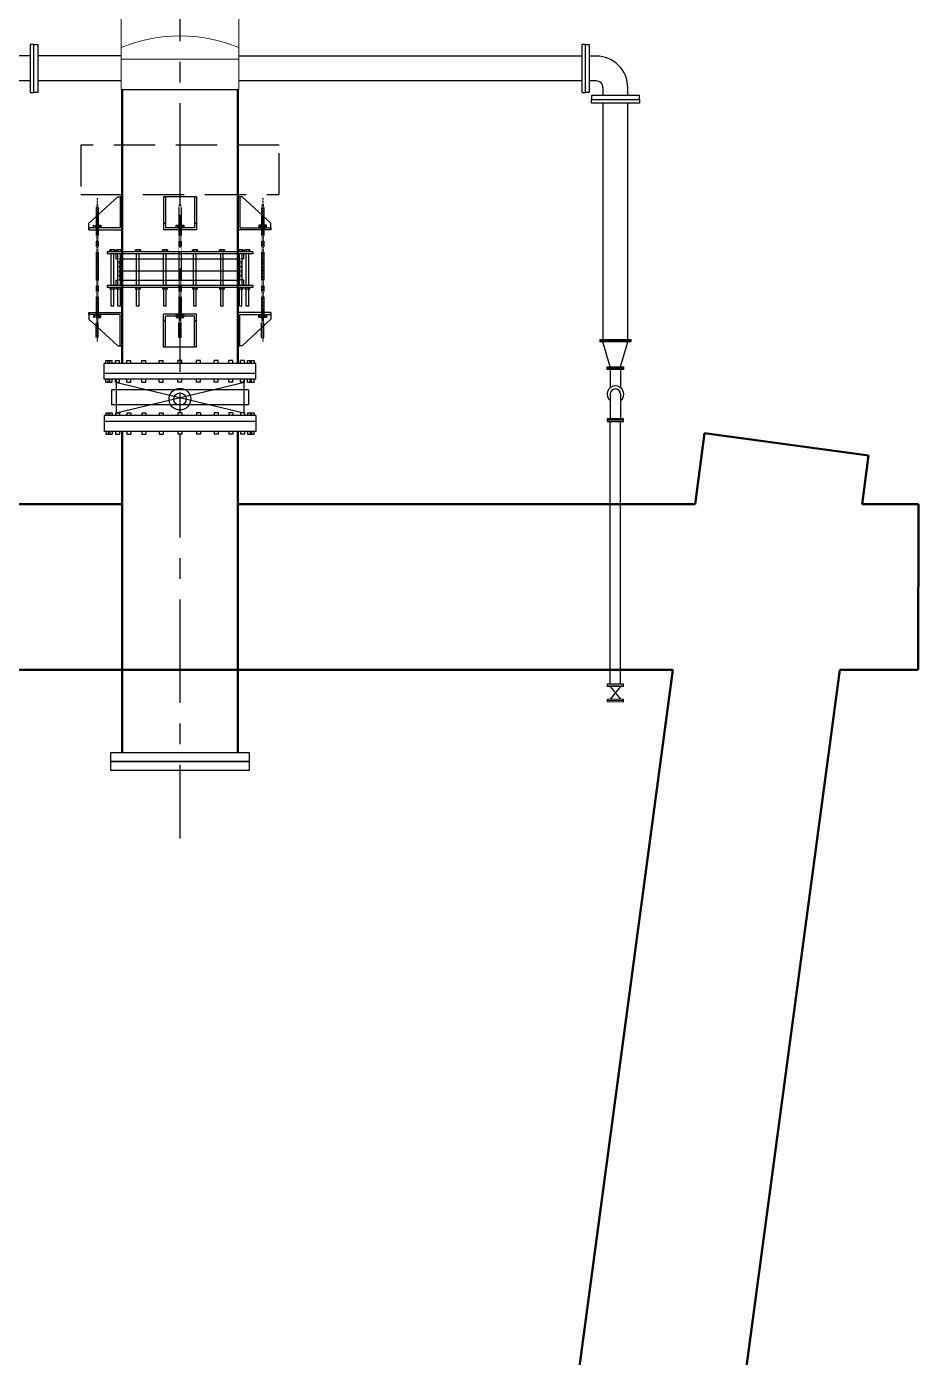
# Model space of a CAD drawing. Header units: inches. Extents: x 86328 to 235202, y 68629 to 184293.
# Drawn here: x 188156 to 193545, y 110518 to 118562 of the extents above; entities that cross this region are included whole.
import ezdxf

# ---------------------------------------------------------------- set-up
doc = ezdxf.new("R2010")
doc.units = ezdxf.units.IN
doc.header["$MEASUREMENT"] = 0
doc.linetypes.add('CENTER', pattern=[2, 1.25, -0.25, 0.25, -0.25])
doc.linetypes.add('HIDDEN', pattern=[0.375, 0.25, -0.125])
for name, color, linetype in [('1', 1, 'CENTER'), ('2', 2, 'HIDDEN'), ('pipes', 2, 'Continuous'), ('sleeve type coupling', 1, 'Continuous'), ('steel elbow 90deg', 3, 'Continuous')]:
    doc.layers.add(name, color=color, linetype=linetype)
for name, color, linetype, lineweight in [('DIM', 251, 'Continuous', 0), ('hid', 8, 'HIDDEN', 0), ('MECHANICAL', 8, 'Continuous', 0), ('plan', 8, 'Continuous', 0), ('PLC WIRE', 7, 'Continuous', 0)]:
    doc.layers.add(name, color=color, linetype=linetype, lineweight=lineweight)

msp = doc.modelspace()

# ---------------------------------------------------------------- linework, layer by layer
at = {"color": 8, "linetype": 'CENTER', "ltscale": 500}
msp.add_line((189082.6, 120099.8), (189082.6, 113655.2), dxfattribs=at)
at = {"color": 8}
for p, q in [((188532.6, 117373.7), (188707.6, 117533.7)), ((188707.6, 117533.7), (188732.6, 117533.7)), ((188732.6, 117533.7), (188720.6, 117533.7)), ((188720.6, 117533.7), (188720.6, 117345.7)), ((188732.6, 117333.7), (188732.6, 117533.7)), ((188982.6, 117533.7), (188982.6, 117333.7)), ((189182.6, 117533.7), (188982.6, 117533.7)), ((188994.6, 117533.7), (188994.6, 117345.7)), ((189170.6, 117533.7), (189170.6, 117345.7)), ((189182.6, 117533.7), (189182.6, 117333.7)), ((189457.6, 117533.7), (189432.6, 117533.7)), ((189432.6, 117533.7), (189444.6, 117533.7)), ((189432.6, 117333.7), (189432.6, 117533.7)), ((189444.6, 117533.7), (189444.6, 117345.7)), ((189632.6, 117373.7), (189457.6, 117533.7)), ((188532.6, 117333.7), (188532.6, 117373.7)), ((188982.6, 117373.7), (188994.6, 117373.7)), ((189170.6, 117373.7), (189182.6, 117373.7)), ((189632.6, 117333.7), (189632.6, 117373.7)), ((188720.6, 117345.7), (188532.6, 117345.7)), ((188532.6, 117345.7), (188532.6, 117333.7)), ((188532.6, 117333.7), (188732.6, 117333.7)), ((189182.6, 117333.7), (188982.6, 117333.7)), ((189170.6, 117345.7), (188994.6, 117345.7)), ((189632.6, 117333.7), (189432.6, 117333.7)), ((189444.6, 117345.7), (189632.6, 117345.7)), ((189632.6, 117345.7), (189632.6, 117333.7)), ((188532.6, 116833.3), (188532.6, 116793.3)), ((188532.6, 116821.3), (188532.6, 116833.3)), ((188532.6, 116833.3), (188732.6, 116833.3)), ((188720.6, 116821.3), (188532.6, 116821.3)), ((188720.6, 116633.3), (188720.6, 116821.3)), ((188732.6, 116833.3), (188732.6, 116633.3)), ((188982.6, 116624), (188982.6, 116824)), ((189182.6, 116824), (188982.6, 116824)), ((188994.6, 116624), (188994.6, 116812)), ((189170.6, 116812), (188994.6, 116812)), ((189170.6, 116624), (189170.6, 116812)), ((189182.6, 116624), (189182.6, 116824)), ((189632.6, 116833.3), (189432.6, 116833.3)), ((189432.6, 116833.3), (189432.6, 116633.3)), ((189444.6, 116633.3), (189444.6, 116821.3)), ((189444.6, 116821.3), (189632.6, 116821.3)), ((189632.6, 116833.3), (189632.6, 116793.3)), ((189632.6, 116821.3), (189632.6, 116833.3)), ((188532.6, 116793.3), (188707.6, 116633.3)), ((188982.6, 116784), (188994.6, 116784)), ((189170.6, 116784), (189182.6, 116784)), ((189632.6, 116793.3), (189457.6, 116633.3)), ((188707.6, 116633.3), (188732.6, 116633.3)), ((188732.6, 116633.3), (188720.6, 116633.3)), ((189182.6, 116624), (188982.6, 116624)), ((189457.6, 116633.3), (189432.6, 116633.3)), ((189432.6, 116633.3), (189444.6, 116633.3)), ((189540.9, 116526.1), (188624.2, 116526.1)), ((188624.2, 116430.1), (188624.2, 116526.1)), ((188634.5, 116526.1), (188634.5, 116543.4)), ((188634.5, 116543.4), (188673.6, 116543.4)), ((188649.4, 116526.1), (188649.4, 116543.4)), ((188658.8, 116526.1), (188658.8, 116543.4)), ((188673.6, 116526.1), (188673.6, 116543.4)), ((188692.9, 116543.4), (188717.2, 116543.4)), ((188692.9, 116526.1), (188692.9, 116543.4)), ((188717.2, 116526.1), (188717.2, 116543.4)), ((188762.2, 116543.4), (188786.5, 116543.4)), ((188762.2, 116526.1), (188762.2, 116543.4)), ((188786.5, 116526.1), (188786.5, 116543.4)), ((188852.5, 116543.4), (188876.7, 116543.4)), ((188852.5, 116526.1), (188852.5, 116543.4)), ((188876.7, 116526.1), (188876.7, 116543.4)), ((188957.6, 116543.4), (188981.9, 116543.4)), ((188957.6, 116526.1), (188957.6, 116543.4)), ((188981.9, 116526.1), (188981.9, 116543.4)), ((189070.4, 116526.1), (189070.4, 116543.4)), ((189094.7, 116543.4), (189070.4, 116543.4)), ((189094.7, 116526.1), (189094.7, 116543.4)), ((189183.3, 116526.1), (189183.3, 116543.4)), ((189207.5, 116543.4), (189183.3, 116543.4)), ((189207.5, 116526.1), (189207.5, 116543.4)), ((189288.4, 116526.1), (189288.4, 116543.4)), ((189312.6, 116543.4), (189288.4, 116543.4)), ((189312.6, 116526.1), (189312.6, 116543.4)), ((189378.7, 116526.1), (189378.7, 116543.4)), ((189402.9, 116543.4), (189378.7, 116543.4)), ((189402.9, 116526.1), (189402.9, 116543.4)), ((189447.9, 116526.1), (189447.9, 116543.4)), ((189472.2, 116543.4), (189447.9, 116543.4)), ((189472.2, 116526.1), (189472.2, 116543.4)), ((189491.5, 116526.1), (189491.5, 116543.4)), ((189491.5, 116543.4), (189530.6, 116543.4)), ((189506.3, 116526.1), (189506.3, 116543.4)), ((189515.7, 116526.1), (189515.7, 116543.4)), ((189530.6, 116543.4), (189530.6, 116526.1)), ((189540.9, 116430.1), (189540.9, 116526.1)), ((189540.9, 116466.1), (188624.2, 116466.1)), ((189540.9, 116430.1), (188624.2, 116430.1)), ((188634.5, 116412.9), (188634.5, 116430.1)), ((188634.5, 116412.9), (188673.6, 116412.9)), ((188649.4, 116412.9), (188649.4, 116430.1)), ((188658.8, 116412.9), (188658.8, 116430.1)), ((188673.6, 116412.9), (188673.6, 116430.1)), ((188692.9, 116412.9), (188692.9, 116430.1)), ((188692.9, 116413.8), (189468.8, 116228.3)), ((188692.9, 116412.9), (188717.2, 116412.9)), ((188696.3, 116431), (188696.3, 116228.3)), ((188696.3, 116228.3), (189472.2, 116413.8)), ((188717.2, 116412.9), (188717.2, 116430.1)), ((188762.2, 116412.9), (188762.2, 116430.1)), ((188762.2, 116412.9), (188786.5, 116412.9)), ((188786.5, 116412.9), (188786.5, 116430.1)), ((188852.5, 116412.9), (188852.5, 116430.1)), ((188852.5, 116412.9), (188876.7, 116412.9)), ((188876.7, 116412.9), (188876.7, 116430.1)), ((188957.6, 116412.9), (188957.6, 116430.1)), ((188957.6, 116412.9), (188981.9, 116412.9)), ((188981.9, 116412.9), (188981.9, 116430.1)), ((189070.4, 116412.9), (189070.4, 116430.1)), ((189094.7, 116412.9), (189070.4, 116412.9)), ((189094.7, 116412.9), (189094.7, 116430.1)), ((189183.3, 116412.9), (189183.3, 116430.1)), ((189207.5, 116412.9), (189183.3, 116412.9)), ((189207.5, 116412.9), (189207.5, 116430.1)), ((189288.4, 116412.9), (189288.4, 116430.1)), ((189312.6, 116412.9), (189288.4, 116412.9)), ((189312.6, 116412.9), (189312.6, 116430.1)), ((189378.7, 116412.9), (189378.7, 116430.1)), ((189402.9, 116412.9), (189378.7, 116412.9)), ((189402.9, 116412.9), (189402.9, 116430.1)), ((189447.9, 116412.9), (189447.9, 116430.1)), ((189472.2, 116412.9), (189447.9, 116412.9)), ((189468.8, 116431), (189468.8, 116228.3)), ((189472.2, 116412.9), (189472.2, 116430.1)), ((189491.5, 116412.9), (189491.5, 116430.1)), ((189491.5, 116412.9), (189530.6, 116412.9)), ((189506.3, 116412.9), (189506.3, 116430.1)), ((189515.7, 116412.9), (189515.7, 116430.1)), ((189530.6, 116412.9), (189530.6, 116430.1)), ((188696.3, 116365.8), (188668.6, 116365.8)), ((189496.5, 116365.8), (189468.8, 116365.8)), ((188696.3, 116275.4), (188668.6, 116275.4)), ((189496.5, 116275.4), (189468.8, 116275.4)), ((188624.2, 116211), (188624.2, 116115)), ((189540.9, 116211), (188624.2, 116211)), ((189540.9, 116175), (188624.2, 116175)), ((188634.5, 116228.3), (188634.5, 116211)), ((188634.5, 116228.3), (188673.6, 116228.3)), ((188649.4, 116228.3), (188649.4, 116211)), ((188658.8, 116228.3), (188658.8, 116211)), ((188673.6, 116228.3), (188673.6, 116211)), ((188692.9, 116228.3), (188717.2, 116228.3)), ((188692.9, 116228.3), (188692.9, 116211)), ((188717.2, 116228.3), (188717.2, 116211)), ((188762.2, 116228.3), (188786.5, 116228.3)), ((188762.2, 116228.3), (188762.2, 116211)), ((188786.5, 116228.3), (188786.5, 116211)), ((188852.5, 116228.3), (188876.7, 116228.3)), ((188852.5, 116228.3), (188852.5, 116211)), ((188876.7, 116228.3), (188876.7, 116211)), ((188957.6, 116228.3), (188981.9, 116228.3)), ((188957.6, 116228.3), (188957.6, 116211)), ((188981.9, 116228.3), (188981.9, 116211)), ((189070.4, 116228.3), (189070.4, 116211)), ((189094.7, 116228.3), (189070.4, 116228.3)), ((189094.7, 116228.3), (189094.7, 116211)), ((189183.3, 116228.3), (189183.3, 116211)), ((189207.5, 116228.3), (189183.3, 116228.3)), ((189207.5, 116228.3), (189207.5, 116211)), ((189288.4, 116228.3), (189288.4, 116211)), ((189312.6, 116228.3), (189288.4, 116228.3)), ((189312.6, 116228.3), (189312.6, 116211)), ((189378.7, 116228.3), (189378.7, 116211)), ((189402.9, 116228.3), (189378.7, 116228.3)), ((189402.9, 116228.3), (189402.9, 116211)), ((189447.9, 116228.3), (189447.9, 116211)), ((189472.2, 116228.3), (189447.9, 116228.3)), ((189472.2, 116228.3), (189472.2, 116211)), ((189491.5, 116228.3), (189491.5, 116211)), ((189491.5, 116228.3), (189530.6, 116228.3)), ((189506.3, 116228.3), (189506.3, 116211)), ((189515.7, 116228.3), (189515.7, 116211)), ((189530.6, 116228.3), (189530.6, 116211)), ((189540.9, 116211), (189540.9, 116115)), ((189540.9, 116115), (188624.2, 116115)), ((188634.5, 116115), (188634.5, 116097.8)), ((188634.5, 116097.8), (188673.6, 116097.8)), ((188649.4, 116115), (188649.4, 116097.8)), ((188658.8, 116115), (188658.8, 116097.8)), ((188673.6, 116115), (188673.6, 116097.8)), ((188692.9, 116115), (188692.9, 116097.8)), ((188692.9, 116097.8), (188717.2, 116097.8)), ((188717.2, 116115), (188717.2, 116097.8)), ((188762.2, 116115), (188762.2, 116097.8)), ((188762.2, 116097.8), (188786.5, 116097.8)), ((188786.5, 116115), (188786.5, 116097.8)), ((188852.5, 116115), (188852.5, 116097.8)), ((188852.5, 116097.8), (188876.7, 116097.8)), ((188876.7, 116115), (188876.7, 116097.8)), ((188957.6, 116115), (188957.6, 116097.8)), ((188957.6, 116097.8), (188981.9, 116097.8)), ((188981.9, 116115), (188981.9, 116097.8)), ((189070.4, 116115), (189070.4, 116097.8)), ((189094.7, 116097.8), (189070.4, 116097.8)), ((189094.7, 116115), (189094.7, 116097.8)), ((189183.3, 116115), (189183.3, 116097.8)), ((189207.5, 116097.8), (189183.3, 116097.8)), ((189207.5, 116115), (189207.5, 116097.8)), ((189288.4, 116115), (189288.4, 116097.8)), ((189312.6, 116097.8), (189288.4, 116097.8)), ((189312.6, 116115), (189312.6, 116097.8)), ((189378.7, 116115), (189378.7, 116097.8)), ((189402.9, 116097.8), (189378.7, 116097.8)), ((189402.9, 116115), (189402.9, 116097.8)), ((189447.9, 116115), (189447.9, 116097.8)), ((189472.2, 116097.8), (189447.9, 116097.8)), ((189472.2, 116115), (189472.2, 116097.8)), ((189491.5, 116115), (189491.5, 116097.8)), ((189491.5, 116097.8), (189530.6, 116097.8)), ((189506.3, 116115), (189506.3, 116097.8)), ((189515.7, 116115), (189515.7, 116097.8)), ((189530.6, 116097.8), (189530.6, 116115)), ((189502.6, 114171.6), (188662.6, 114171.6)), ((188662.6, 114171.6), (188662.6, 114119.6)), ((189502.6, 114119.6), (189502.6, 114171.6)), ((188662.6, 114119.6), (189502.6, 114119.6)), ((189502.6, 114119.6), (188662.6, 114119.6)), ((188662.6, 114119.6), (188662.6, 114067.6)), ((188662.6, 114067.6), (189502.6, 114067.6)), ((189502.6, 114067.6), (189502.6, 114119.6))]:
    msp.add_line(p, q, dxfattribs=at)
at = {"color": 8, "linetype": 'HIDDEN'}
for p, q in [((188668.6, 116365.8), (188668.6, 116275.4)), ((189468.8, 116365.8), (188696.3, 116365.8)), ((189496.5, 116365.8), (189496.5, 116275.4)), ((189468.8, 116275.4), (188696.3, 116275.4))]:
    msp.add_line(p, q, dxfattribs=at)
at = {"color": 8}
for radius in [65.7, 37.5]:
    msp.add_circle((189082.6, 116310.6), radius, dxfattribs=at)
at = {"layer": '1', "color": 8, "linetype": 'HIDDEN', "ltscale": 1000}
for p, q in [((189682.6, 117846.3), (188482.6, 117846.3)), ((188482.6, 117846.3), (188482.6, 117546.3)), ((189682.6, 117546.3), (189682.6, 117846.3)), ((188482.6, 117546.3), (189682.6, 117546.3))]:
    msp.add_line(p, q, dxfattribs=at)
at = {"layer": '1', "color": 8, "linetype": 'CENTER', "ltscale": 0.09}
for p, q in [((188582.6, 117527.9), (188582.6, 116658.1)), ((189582.6, 117527.9), (189582.6, 116658.1))]:
    msp.add_line(p, q, dxfattribs=at)
at = {"layer": '1', "color": 8}
for p, q in [((188576, 117483.7), (188576, 116821.3)), ((188576, 117483.7), (188576, 117362.9)), ((188589.2, 117483.7), (188589.2, 116821.3)), ((188589.2, 117483.7), (188589.2, 117362.9)), ((189076, 117483.7), (189076, 116821.3)), ((189076, 117483.7), (189076, 117362.9)), ((189089.2, 117483.7), (189076, 117483.7)), ((189089.2, 117483.7), (189076, 117483.7)), ((189089.2, 117483.7), (189089.2, 116821.3)), ((189089.2, 117483.7), (189089.2, 117362.9)), ((189575.9, 117483.7), (189575.9, 116821.3)), ((189576, 117483.7), (189576, 117362.9)), ((189576, 117483.7), (189589.2, 117483.7)), ((189576, 117483.7), (189589.2, 117483.7)), ((189589.2, 117483.7), (189589.2, 116821.3)), ((189589.2, 117483.7), (189589.2, 117362.9)), ((188559.8, 117345.7), (188559.8, 117362.9)), ((188559.8, 117362.9), (188605.3, 117362.9)), ((188559.8, 117345.7), (188559.8, 117362.9)), ((188559.8, 117362.9), (188605.3, 117362.9)), ((188568, 117362.9), (188568, 117345.7)), ((188568, 117362.9), (188568, 117345.7)), ((188589.2, 117420.3), (188576, 117420.3)), ((188589.2, 117420.3), (188576, 117420.3)), ((188589.2, 117416.2), (188576, 117416.2)), ((188589.2, 117416.2), (188576, 117416.2)), ((188589.2, 117416.2), (188576, 117416.2)), ((188589.2, 117416.2), (188576, 117416.2)), ((188589.2, 117412.2), (188576, 117412.2)), ((188589.2, 117412.2), (188576, 117412.2)), ((188589.2, 117408.4), (188576, 117408.4)), ((188589.2, 117408.4), (188576, 117408.4)), ((188589.2, 117404.3), (188576, 117404.3)), ((188589.2, 117404.3), (188576, 117404.3)), ((188589.2, 117404.3), (188576, 117404.3)), ((188589.2, 117404.3), (188576, 117404.3)), ((188589.2, 117400.2), (188576, 117400.2)), ((188589.2, 117400.2), (188576, 117400.2)), ((188589.2, 117396.1), (188576, 117396.1)), ((188589.2, 117396.1), (188576, 117396.1)), ((188589.2, 117392), (188576, 117392)), ((188589.2, 117392), (188576, 117392)), ((188589.2, 117387.9), (188576, 117387.9)), ((188589.2, 117387.9), (188576, 117387.9)), ((188589.2, 117383.8), (188576, 117383.8)), ((188589.2, 117383.8), (188576, 117383.8)), ((188589.2, 117379.7), (188576, 117379.7)), ((188589.2, 117379.7), (188576, 117379.7)), ((188589.2, 117375.7), (188576, 117375.7)), ((188589.2, 117375.7), (188576, 117375.7)), ((188589.2, 117371.6), (188576, 117371.6)), ((188589.2, 117371.6), (188576, 117371.6)), ((188589.2, 117367.5), (188576, 117367.5)), ((188589.2, 117367.5), (188576, 117367.5)), ((188589.2, 117363.4), (188576, 117363.4)), ((188589.2, 117363.4), (188576, 117363.4)), ((188597.2, 117362.9), (188597.2, 117345.7)), ((188597.2, 117362.9), (188597.2, 117345.7)), ((188605.3, 117362.9), (188605.3, 117345.7)), ((188605.3, 117362.9), (188605.3, 117345.7)), ((189059.8, 117345.7), (189059.8, 117362.9)), ((189059.8, 117362.9), (189105.3, 117362.9)), ((189059.8, 117345.7), (189059.8, 117362.9)), ((189059.8, 117362.9), (189105.3, 117362.9)), ((189068, 117362.9), (189068, 117345.7)), ((189068, 117362.9), (189068, 117345.7)), ((189089.2, 117420.3), (189076, 117420.3)), ((189089.2, 117420.3), (189076, 117420.3)), ((189089.2, 117416.2), (189076, 117416.2)), ((189089.2, 117416.2), (189076, 117416.2)), ((189089.2, 117416.2), (189076, 117416.2)), ((189089.2, 117416.2), (189076, 117416.2)), ((189089.2, 117412.2), (189076, 117412.2)), ((189089.2, 117412.2), (189076, 117412.2)), ((189089.2, 117408.4), (189076, 117408.4)), ((189089.2, 117408.4), (189076, 117408.4)), ((189089.2, 117404.3), (189076, 117404.3)), ((189089.2, 117404.3), (189076, 117404.3)), ((189089.2, 117404.3), (189076, 117404.3)), ((189089.2, 117404.3), (189076, 117404.3)), ((189089.2, 117400.2), (189076, 117400.2)), ((189089.2, 117400.2), (189076, 117400.2)), ((189089.2, 117396.1), (189076, 117396.1)), ((189089.2, 117396.1), (189076, 117396.1)), ((189089.2, 117392), (189076, 117392)), ((189089.2, 117392), (189076, 117392)), ((189089.2, 117387.9), (189076, 117387.9)), ((189089.2, 117387.9), (189076, 117387.9)), ((189089.2, 117383.8), (189076, 117383.8)), ((189089.2, 117383.8), (189076, 117383.8)), ((189089.2, 117379.7), (189076, 117379.7)), ((189089.2, 117379.7), (189076, 117379.7)), ((189089.2, 117375.7), (189076, 117375.7)), ((189089.2, 117375.7), (189076, 117375.7)), ((189089.2, 117371.6), (189076, 117371.6)), ((189089.2, 117371.6), (189076, 117371.6)), ((189089.2, 117367.5), (189076, 117367.5)), ((189089.2, 117367.5), (189076, 117367.5)), ((189089.2, 117363.4), (189076, 117363.4)), ((189089.2, 117363.4), (189076, 117363.4)), ((189097.2, 117362.9), (189097.2, 117345.7)), ((189097.2, 117362.9), (189097.2, 117345.7)), ((189105.3, 117362.9), (189105.3, 117345.7)), ((189105.3, 117362.9), (189105.3, 117345.7)), ((189605.3, 117362.9), (189559.8, 117362.9)), ((189559.8, 117362.9), (189559.8, 117345.7)), ((189605.3, 117362.9), (189559.8, 117362.9)), ((189559.8, 117362.9), (189559.8, 117345.7)), ((189568, 117362.9), (189568, 117345.7)), ((189568, 117362.9), (189568, 117345.7)), ((189576, 117420.3), (189589.2, 117420.3)), ((189576, 117420.3), (189589.2, 117420.3)), ((189576, 117416.2), (189589.2, 117416.2)), ((189576, 117416.2), (189589.2, 117416.2)), ((189576, 117416.2), (189589.2, 117416.2)), ((189576, 117416.2), (189589.2, 117416.2)), ((189576, 117412.2), (189589.2, 117412.2)), ((189576, 117412.2), (189589.2, 117412.2)), ((189576, 117408.4), (189589.2, 117408.4)), ((189576, 117408.4), (189589.2, 117408.4)), ((189576, 117404.3), (189589.2, 117404.3)), ((189576, 117404.3), (189589.2, 117404.3)), ((189576, 117404.3), (189589.2, 117404.3)), ((189576, 117404.3), (189589.2, 117404.3)), ((189576, 117400.2), (189589.2, 117400.2)), ((189576, 117400.2), (189589.2, 117400.2)), ((189576, 117396.1), (189589.2, 117396.1)), ((189576, 117396.1), (189589.2, 117396.1)), ((189576, 117392), (189589.2, 117392)), ((189576, 117392), (189589.2, 117392)), ((189576, 117387.9), (189589.2, 117387.9)), ((189576, 117387.9), (189589.2, 117387.9)), ((189576, 117383.8), (189589.2, 117383.8)), ((189576, 117383.8), (189589.2, 117383.8)), ((189576, 117379.7), (189589.2, 117379.7)), ((189576, 117379.7), (189589.2, 117379.7)), ((189576, 117375.7), (189589.2, 117375.7)), ((189576, 117375.7), (189589.2, 117375.7)), ((189576, 117371.6), (189589.2, 117371.6)), ((189576, 117371.6), (189589.2, 117371.6)), ((189576, 117367.5), (189589.2, 117367.5)), ((189576, 117367.5), (189589.2, 117367.5)), ((189576, 117363.4), (189589.2, 117363.4)), ((189576, 117363.4), (189589.2, 117363.4)), ((189597.2, 117362.9), (189597.2, 117345.7)), ((189597.2, 117362.9), (189597.2, 117345.7)), ((189605.3, 117345.7), (189605.3, 117362.9)), ((189605.3, 117345.7), (189605.3, 117362.9)), ((188605.3, 117345.7), (188559.8, 117345.7)), ((188605.3, 117345.7), (188559.8, 117345.7)), ((188589.2, 117343), (188576, 117343)), ((188589.2, 117343), (188576, 117343)), ((188589.2, 117338.9), (188576, 117338.9)), ((188589.2, 117338.9), (188576, 117338.9)), ((188589.2, 117334.8), (188576, 117334.8)), ((188589.2, 117334.8), (188576, 117334.8)), ((188589.2, 117330.7), (188576, 117330.7)), ((188589.2, 117330.7), (188576, 117330.7)), ((188589.2, 117326.6), (188576, 117326.6)), ((188589.2, 117326.6), (188576, 117326.6)), ((188589.2, 117322.5), (188576, 117322.5)), ((188589.2, 117322.5), (188576, 117322.5)), ((188589.2, 117318.5), (188576, 117318.5)), ((188589.2, 117318.5), (188576, 117318.5)), ((188589.2, 117314.4), (188576, 117314.4)), ((188589.2, 117314.4), (188576, 117314.4)), ((189105.3, 117345.7), (189059.8, 117345.7)), ((189105.3, 117345.7), (189059.8, 117345.7)), ((189089.2, 117343.5), (189076, 117343.5)), ((189089.2, 117343.5), (189076, 117343.5)), ((189089.2, 117343), (189076, 117343)), ((189089.2, 117343), (189076, 117343)), ((189089.2, 117339.4), (189076, 117339.4)), ((189089.2, 117339.4), (189076, 117339.4)), ((189089.2, 117338.9), (189076, 117338.9)), ((189089.2, 117338.9), (189076, 117338.9)), ((189089.2, 117334.8), (189076, 117334.8)), ((189089.2, 117334.8), (189076, 117334.8)), ((189089.2, 117330.7), (189076, 117330.7)), ((189089.2, 117330.7), (189076, 117330.7)), ((189089.2, 117326.6), (189076, 117326.6)), ((189089.2, 117326.6), (189076, 117326.6)), ((189089.2, 117322.5), (189076, 117322.5)), ((189089.2, 117322.5), (189076, 117322.5)), ((189559.8, 117345.7), (189605.3, 117345.7)), ((189559.8, 117345.7), (189605.3, 117345.7)), ((189576, 117343), (189589.2, 117343)), ((189576, 117343), (189589.2, 117343)), ((189576, 117338.9), (189589.2, 117338.9)), ((189576, 117338.9), (189589.2, 117338.9)), ((189576, 117334.8), (189589.2, 117334.8)), ((189576, 117334.8), (189589.2, 117334.8)), ((189576, 117330.7), (189589.2, 117330.7)), ((189576, 117330.7), (189589.2, 117330.7)), ((189576, 117326.6), (189589.2, 117326.6)), ((189576, 117326.6), (189589.2, 117326.6)), ((189576, 117322.5), (189589.2, 117322.5)), ((189576, 117322.5), (189589.2, 117322.5)), ((189576, 117318.5), (189589.2, 117318.5)), ((189576, 117318.5), (189589.2, 117318.5)), ((189576, 117314.4), (189589.2, 117314.4)), ((189576, 117314.4), (189589.2, 117314.4)), ((188559.8, 116821.3), (188559.8, 116804.2)), ((188605.3, 116821.3), (188559.8, 116821.3)), ((188559.8, 116821.3), (188559.8, 116804.2)), ((188605.3, 116821.3), (188559.8, 116821.3)), ((188559.8, 116804.2), (188605.3, 116804.2)), ((188559.8, 116804.2), (188605.3, 116804.2)), ((188568, 116804.2), (188568, 116821.3)), ((188568, 116804.2), (188568, 116821.3)), ((188589.2, 116852.7), (188576, 116852.7)), ((188589.2, 116852.7), (188576, 116852.7)), ((188589.2, 116848.6), (188576, 116848.6)), ((188589.2, 116848.6), (188576, 116848.6)), ((188589.2, 116844.6), (188576, 116844.6)), ((188589.2, 116844.6), (188576, 116844.6)), ((188589.2, 116840.5), (188576, 116840.5)), ((188589.2, 116840.5), (188576, 116840.5)), ((188589.2, 116836.4), (188576, 116836.4)), ((188589.2, 116836.4), (188576, 116836.4)), ((188589.2, 116832.3), (188576, 116832.3)), ((188589.2, 116832.3), (188576, 116832.3)), ((188589.2, 116828.2), (188576, 116828.2)), ((188589.2, 116828.2), (188576, 116828.2)), ((188589.2, 116824.1), (188576, 116824.1)), ((188589.2, 116824.1), (188576, 116824.1)), ((188576, 116683.3), (188576, 116804.2)), ((188589.2, 116803.7), (188576, 116803.7)), ((188589.2, 116803.7), (188576, 116803.7)), ((188589.2, 116799.6), (188576, 116799.6)), ((188589.2, 116799.6), (188576, 116799.6)), ((188589.2, 116683.3), (188589.2, 116804.2)), ((188597.2, 116804.2), (188597.2, 116821.3)), ((188597.2, 116804.2), (188597.2, 116821.3)), ((188605.3, 116804.2), (188605.3, 116821.3)), ((188605.3, 116804.2), (188605.3, 116821.3)), ((189059.8, 116821.3), (189059.8, 116804.2)), ((189105.3, 116821.3), (189059.8, 116821.3)), ((189059.8, 116821.3), (189059.8, 116804.2)), ((189105.3, 116821.3), (189059.8, 116821.3)), ((189059.8, 116804.2), (189105.3, 116804.2)), ((189059.8, 116804.2), (189105.3, 116804.2)), ((189068, 116804.2), (189068, 116821.3)), ((189068, 116804.2), (189068, 116821.3)), ((189089.2, 116848.6), (189076, 116848.6)), ((189089.2, 116848.6), (189076, 116848.6)), ((189089.2, 116844.6), (189076, 116844.6)), ((189089.2, 116844.6), (189076, 116844.6)), ((189089.2, 116840.5), (189076, 116840.5)), ((189089.2, 116840.5), (189076, 116840.5)), ((189089.2, 116836.4), (189076, 116836.4)), ((189089.2, 116836.4), (189076, 116836.4)), ((189089.2, 116832.3), (189076, 116832.3)), ((189089.2, 116832.3), (189076, 116832.3)), ((189089.2, 116828.2), (189076, 116828.2)), ((189089.2, 116828.2), (189076, 116828.2)), ((189089.2, 116824.1), (189076, 116824.1)), ((189089.2, 116824.1), (189076, 116824.1)), ((189076, 116683.3), (189076, 116804.2)), ((189089.2, 116803.7), (189076, 116803.7)), ((189089.2, 116803.7), (189076, 116803.7)), ((189089.2, 116799.6), (189076, 116799.6)), ((189089.2, 116799.6), (189076, 116799.6)), ((189089.2, 116683.3), (189089.2, 116804.2)), ((189097.2, 116804.2), (189097.2, 116821.3)), ((189097.2, 116804.2), (189097.2, 116821.3)), ((189105.3, 116804.2), (189105.3, 116821.3)), ((189105.3, 116804.2), (189105.3, 116821.3)), ((189559.8, 116804.2), (189559.8, 116821.3)), ((189559.8, 116821.3), (189605.3, 116821.3)), ((189559.8, 116804.2), (189559.8, 116821.3)), ((189559.8, 116821.3), (189605.3, 116821.3)), ((189605.3, 116804.2), (189559.8, 116804.2)), ((189605.3, 116804.2), (189559.8, 116804.2)), ((189568, 116804.2), (189568, 116821.3)), ((189568, 116804.2), (189568, 116821.3)), ((189576, 116852.7), (189589.2, 116852.7)), ((189576, 116852.7), (189589.2, 116852.7)), ((189576, 116848.6), (189589.2, 116848.6)), ((189576, 116848.6), (189589.2, 116848.6)), ((189576, 116844.6), (189589.2, 116844.6)), ((189576, 116844.6), (189589.2, 116844.6)), ((189576, 116840.5), (189589.2, 116840.5)), ((189576, 116840.5), (189589.2, 116840.5)), ((189576, 116836.4), (189589.2, 116836.4)), ((189576, 116836.4), (189589.2, 116836.4)), ((189576, 116832.3), (189589.2, 116832.3)), ((189576, 116832.3), (189589.2, 116832.3)), ((189576, 116828.2), (189589.2, 116828.2)), ((189576, 116828.2), (189589.2, 116828.2)), ((189576, 116824.1), (189589.2, 116824.1)), ((189576, 116824.1), (189589.2, 116824.1)), ((189576, 116683.3), (189576, 116804.2)), ((189576, 116803.7), (189589.2, 116803.7)), ((189576, 116803.7), (189589.2, 116803.7)), ((189576, 116799.6), (189589.2, 116799.6)), ((189576, 116799.6), (189589.2, 116799.6)), ((189589.2, 116683.3), (189589.2, 116804.2)), ((189597.2, 116804.2), (189597.2, 116821.3)), ((189597.2, 116804.2), (189597.2, 116821.3)), ((189605.3, 116821.3), (189605.3, 116804.2)), ((189605.3, 116821.3), (189605.3, 116804.2)), ((188589.2, 116795.5), (188576, 116795.5)), ((188589.2, 116795.5), (188576, 116795.5)), ((188589.2, 116791.4), (188576, 116791.4)), ((188589.2, 116791.4), (188576, 116791.4)), ((188589.2, 116787.3), (188576, 116787.3)), ((188589.2, 116787.3), (188576, 116787.3)), ((189089.2, 116795.5), (189076, 116795.5)), ((189089.2, 116795.5), (189076, 116795.5)), ((189089.2, 116791.4), (189076, 116791.4)), ((189089.2, 116791.4), (189076, 116791.4)), ((189089.2, 116787.3), (189076, 116787.3)), ((189089.2, 116787.3), (189076, 116787.3)), ((189576, 116795.5), (189589.2, 116795.5)), ((189576, 116795.5), (189589.2, 116795.5)), ((189576, 116791.4), (189589.2, 116791.4)), ((189576, 116791.4), (189589.2, 116791.4)), ((189576, 116787.3), (189589.2, 116787.3)), ((189576, 116787.3), (189589.2, 116787.3)), ((189089.2, 116683.3), (189076, 116683.3)), ((189089.2, 116683.3), (189076, 116683.3)), ((189576, 116683.3), (189589.2, 116683.3)), ((189576, 116683.3), (189589.2, 116683.3))]:
    msp.add_line(p, q, dxfattribs=at)
at = {"layer": '1', "color": 8, "linetype": 'HIDDEN', "ltscale": 0.009}
for p, q in [((188576, 117345.7), (188576, 117362.9)), ((188589.2, 117345.7), (188589.2, 117362.9)), ((189076, 117345.7), (189076, 117362.9)), ((189089.2, 117345.7), (189089.2, 117362.9)), ((189576, 117345.7), (189576, 117362.9)), ((189589.2, 117345.7), (189589.2, 117362.9)), ((188589.2, 117359.3), (188576, 117359.3)), ((188589.2, 117359.3), (188576, 117359.3)), ((188589.2, 117355.2), (188576, 117355.2)), ((188589.2, 117355.2), (188576, 117355.2)), ((188589.2, 117351.1), (188576, 117351.1)), ((188589.2, 117351.1), (188576, 117351.1)), ((188589.2, 117347.1), (188576, 117347.1)), ((188589.2, 117347.1), (188576, 117347.1)), ((189089.2, 117359.3), (189076, 117359.3)), ((189089.2, 117359.3), (189076, 117359.3)), ((189089.2, 117355.2), (189076, 117355.2)), ((189089.2, 117355.2), (189076, 117355.2)), ((189089.2, 117351.1), (189076, 117351.1)), ((189089.2, 117351.1), (189076, 117351.1)), ((189089.2, 117347.1), (189076, 117347.1)), ((189089.2, 117347.1), (189076, 117347.1)), ((189576, 117359.3), (189589.2, 117359.3)), ((189576, 117359.3), (189589.2, 117359.3)), ((189576, 117355.2), (189589.2, 117355.2)), ((189576, 117355.2), (189589.2, 117355.2)), ((189576, 117351.1), (189589.2, 117351.1)), ((189576, 117351.1), (189589.2, 117351.1)), ((189576, 117347.1), (189589.2, 117347.1)), ((189576, 117347.1), (189589.2, 117347.1)), ((188576, 116821.3), (188576, 116804.2)), ((188589.2, 116820), (188576, 116820)), ((188589.2, 116820), (188576, 116820)), ((188589.2, 116816), (188576, 116816)), ((188589.2, 116816), (188576, 116816)), ((188589.2, 116811.9), (188576, 116811.9)), ((188589.2, 116811.9), (188576, 116811.9)), ((188589.2, 116807.8), (188576, 116807.8)), ((188589.2, 116807.8), (188576, 116807.8)), ((188589.2, 116821.3), (188589.2, 116804.2)), ((189076, 116821.3), (189076, 116804.2)), ((189089.2, 116820), (189076, 116820)), ((189089.2, 116820), (189076, 116820)), ((189089.2, 116816), (189076, 116816)), ((189089.2, 116816), (189076, 116816)), ((189089.2, 116811.9), (189076, 116811.9)), ((189089.2, 116811.9), (189076, 116811.9)), ((189089.2, 116807.8), (189076, 116807.8)), ((189089.2, 116807.8), (189076, 116807.8)), ((189089.2, 116821.3), (189089.2, 116804.2)), ((189576, 116821.3), (189576, 116804.2)), ((189576, 116820), (189589.2, 116820)), ((189576, 116820), (189589.2, 116820)), ((189576, 116816), (189589.2, 116816)), ((189576, 116816), (189589.2, 116816)), ((189576, 116811.9), (189589.2, 116811.9)), ((189576, 116811.9), (189589.2, 116811.9)), ((189576, 116807.8), (189589.2, 116807.8)), ((189576, 116807.8), (189589.2, 116807.8)), ((189589.2, 116821.3), (189589.2, 116804.2))]:
    msp.add_line(p, q, dxfattribs=at)
at = {"layer": '1', "color": 8, "ltscale": 2000}
for p, q in [((191682.6, 114573), (191745.6, 114495.8)), ((191745.6, 114573), (191682.6, 114495.8)), ((191682.6, 114573), (191745.6, 114495.8)), ((191745.6, 114573), (191682.6, 114495.8))]:
    msp.add_line(p, q, dxfattribs=at)
at = {"layer": '2', "color": 8}
msp.add_line((189432.6, 117083.5), (188732.6, 117083.5), dxfattribs=at)
at = {"layer": 'DIM', "color": 8}
for p, q in [((188727.8, 119074.3), (188727.8, 118181.2)), ((189437.4, 119074.3), (189437.4, 118181.2)), ((188727.8, 118364.7), (189437.4, 118364.7))]:
    msp.add_line(p, q, dxfattribs=at)
at = {"layer": 'DIM', "color": 8, "lineweight": 50}
for p, q in [((188732.6, 118181.2), (188732.6, 116526.1)), ((189432.6, 118181.2), (189432.6, 116526.1)), ((188732.6, 116115), (188732.6, 114171.6)), ((189432.6, 116115), (189432.6, 114171.6))]:
    msp.add_line(p, q, dxfattribs=at)
at = {"layer": 'DIM', "color": 8, "linetype": 'Continuous', "ltscale": 100}
for p, q in [((191621.2, 116655.9), (191621.2, 116671.5)), ((191621.2, 116671.5), (191806.9, 116671.5)), ((191806.9, 116655.9), (191621.2, 116655.9)), ((191806.9, 116671.5), (191806.9, 116655.9)), ((191664.6, 116490.4), (191664.6, 116506)), ((191664.6, 116506), (191763.5, 116506)), ((191763.5, 116490.4), (191664.6, 116490.4)), ((191763.5, 116506), (191763.5, 116490.4)), ((191664.6, 116190.6), (191664.6, 116175)), ((191763.5, 116190.6), (191664.6, 116190.6)), ((191664.6, 116175), (191763.5, 116175)), ((191763.5, 116175), (191763.5, 116190.6)), ((191664.6, 114573), (191664.6, 114588.5)), ((191664.6, 114588.5), (191763.5, 114588.5)), ((191763.5, 114573), (191664.6, 114573)), ((191763.5, 114588.5), (191763.5, 114573)), ((191664.6, 114480.3), (191664.6, 114495.8)), ((191664.6, 114495.8), (191763.5, 114495.8)), ((191763.5, 114480.3), (191664.6, 114480.3)), ((191763.5, 114495.8), (191763.5, 114480.3))]:
    msp.add_line(p, q, dxfattribs=at)
at = {"layer": 'DIM', "color": 8}
msp.add_arc((189082.6, 117577.8), 928, 67.52147, 112.47853, dxfattribs=at)
at = {"layer": 'DIM', "color": 8, "linetype": 'Continuous', "ltscale": 100}
msp.add_arc((191714.1, 116340.5), 50.2, 308.87284, 231.12716, dxfattribs=at)
at = {"layer": 'hid', "color": 8, "ltscale": 0.1}
for p, q in [((188707.4, 117157.5), (188723.4, 117157.5)), ((188707.4, 117157.5), (188723.4, 117157.5)), ((188707.4, 117157.5), (188723.4, 117157.5)), ((188714.3, 117157.5), (188714.3, 117030.1)), ((189441.7, 117157.5), (189457.7, 117157.5)), ((189450.9, 117157.5), (189450.9, 117030.1)), ((188707.4, 117030.1), (188723.4, 117030.1)), ((188707.4, 117030.1), (188723.4, 117030.1)), ((188707.4, 117030.1), (188723.4, 117030.1)), ((189441.7, 117030.1), (189457.7, 117030.1))]:
    msp.add_line(p, q, dxfattribs=at)
at = {"layer": 'MECHANICAL', "color": 8, "linetype": 'Continuous'}
for p, q in [((191806.9, 116663.7), (191621.2, 116663.7)), ((191763.5, 116498.2), (191664.6, 116498.2)), ((191763.5, 116182.8), (191664.6, 116182.8)), ((191763.5, 114580.8), (191664.6, 114580.8)), ((191763.5, 114580.8), (191664.6, 114580.8)), ((191763.5, 114488.1), (191664.6, 114488.1)), ((191763.5, 114488.1), (191664.6, 114488.1))]:
    msp.add_line(p, q, dxfattribs=at)
at = {"layer": 'MECHANICAL', "color": 8, "linetype": 'Continuous', "ltscale": 100}
for p, q in [((191664.6, 114573), (191664.6, 114588.5)), ((191664.6, 114588.5), (191763.5, 114588.5)), ((191763.5, 114573), (191664.6, 114573)), ((191763.5, 114588.5), (191763.5, 114573)), ((191664.6, 114480.3), (191664.6, 114495.8)), ((191664.6, 114495.8), (191763.5, 114495.8)), ((191763.5, 114480.3), (191664.6, 114480.3)), ((191763.5, 114495.8), (191763.5, 114480.3))]:
    msp.add_line(p, q, dxfattribs=at)
at = {"layer": 'pipes', "color": 8, "ltscale": 2000}
for p, q in [((188200.3, 118453.1), (188177.8, 118453.1)), ((188177.8, 118453.1), (188177.8, 118164)), ((188200.3, 118453.1), (188222.7, 118453.1)), ((188200.3, 118164), (188200.3, 118453.1)), ((188200.3, 118164), (188200.3, 118453.1)), ((188222.7, 118453.1), (188222.7, 118164)), ((191533.3, 118453.1), (191510.9, 118453.1)), ((191510.9, 118453.1), (191510.9, 118164)), ((191533.3, 118453.1), (191555.7, 118453.1)), ((191533.3, 118164), (191533.3, 118453.1)), ((191533.3, 118164), (191533.3, 118453.1)), ((191555.7, 118453.1), (191555.7, 118164)), ((188177.8, 118385.1), (188064.5, 118385.1)), ((188727.8, 118385.1), (188222.7, 118385.1)), ((191510.9, 118383.6), (189437.4, 118383.6)), ((191598.4, 118383.6), (191555.7, 118383.6)), ((188177.8, 118235.1), (187801.1, 118235.1)), ((188727.8, 118235.1), (188222.7, 118235.1)), ((191510.9, 118233.6), (189437.4, 118233.6)), ((191598.4, 118233.6), (191555.7, 118233.6)), ((191639.1, 118144.8), (191639.1, 118192.9)), ((191789.1, 118144.8), (191789.1, 118193.5)), ((188177.8, 118164), (188200.3, 118164)), ((188222.7, 118164), (188200.3, 118164)), ((191510.9, 118164), (191533.3, 118164)), ((191555.7, 118164), (191533.3, 118164)), ((191858.6, 118144.8), (191569.5, 118144.8)), ((191569.5, 118144.8), (191569.5, 118122.4)), ((191569.5, 118122.4), (191858.6, 118122.4)), ((191569.5, 118099.9), (191569.5, 118122.4)), ((191569.5, 118122.4), (191858.6, 118122.4)), ((191858.6, 118099.9), (191569.5, 118099.9)), ((191639.1, 116671.5), (191639.1, 118099.9)), ((191789.1, 116671.5), (191789.1, 118099.9)), ((191858.6, 118122.4), (191858.6, 118144.8)), ((191858.6, 118122.4), (191858.6, 118099.9)), ((191621.2, 116655.9), (191621.2, 116671.5)), ((191621.2, 116671.5), (191806.9, 116671.5)), ((191806.9, 116663.7), (191621.2, 116663.7)), ((191806.9, 116655.9), (191621.2, 116655.9)), ((191682.6, 116506), (191639, 116655.9)), ((191745.6, 116506), (191789, 116655.9)), ((191806.9, 116671.5), (191806.9, 116655.9)), ((191664.6, 116490.4), (191664.6, 116506)), ((191664.6, 116506), (191763.5, 116506)), ((191763.5, 116498.2), (191664.6, 116498.2)), ((191763.5, 116490.4), (191664.6, 116490.4)), ((191682.6, 116490.4), (191682.6, 116379.6)), ((191745.6, 116490.4), (191745.6, 116379.6)), ((191763.5, 116506), (191763.5, 116490.4)), ((191682.6, 116340.5), (191682.6, 116190.6)), ((191745.6, 116340.5), (191745.6, 116190.6)), ((191664.6, 116190.6), (191664.6, 116175)), ((191763.5, 116190.6), (191664.6, 116190.6)), ((191763.5, 116182.8), (191664.6, 116182.8)), ((191664.6, 116175), (191763.5, 116175)), ((191682.6, 114588.5), (191682.6, 116175)), ((191745.6, 114588.5), (191745.6, 116175)), ((191763.5, 116175), (191763.5, 116190.6))]:
    msp.add_line(p, q, dxfattribs=at)
for centre, radius, start, end in [((191598.4, 118192.9), 190.6, 0, 90.00006), ((191598.4, 118192.9), 40.6, 0, 90.00006), ((191714.1, 116340.5), 50.2, 308.87284, 231.12716), ((191714.1, 116340.5), 31.5, 360, 180)]:
    msp.add_arc(centre, radius, start, end, dxfattribs=at)
at = {"layer": 'plan', "color": 8, "lineweight": 50}
for p, q in [((192195.6, 115675), (192253.3, 116105)), ((192253.3, 116105), (193244.2, 115970.5)), ((193244.2, 115970.5), (193204.5, 115675)), ((186537.6, 115675), (188732.6, 115675)), ((189432.6, 115675), (192195.6, 115675)), ((193204.5, 115675), (193544.8, 115675)), ((193543.2, 114675), (193544.8, 115675)), ((192061.4, 114675), (179991.1, 114675)), ((185901.3, 68762.5), (192061.4, 114675)), ((186892.4, 68629.5), (193070.4, 114675)), ((191745.6, 114675), (192061.4, 114675)), ((193070.4, 114675), (193543.2, 114675))]:
    msp.add_line(p, q, dxfattribs=at)
at = {"layer": 'PLC WIRE', "color": 8, "ltscale": 2000}
for p, q in [((191682.6, 116506), (191639, 116655.9)), ((191745.6, 116506), (191789, 116655.9)), ((191682.6, 116490.4), (191682.6, 116379.6)), ((191745.6, 116490.4), (191745.6, 116379.6)), ((191682.6, 116340.5), (191682.6, 116190.6)), ((191745.6, 116340.5), (191745.6, 116190.6)), ((191682.6, 114588.5), (191682.6, 116175)), ((191745.6, 114588.5), (191745.6, 116175))]:
    msp.add_line(p, q, dxfattribs=at)
msp.add_arc((191714.1, 116340.5), 31.5, 360, 180, dxfattribs=at)
at = {"layer": 'sleeve type coupling', "color": 8}
for p, q in [((188659.6, 117201.5), (188659.6, 117211.8)), ((188690.5, 117211.8), (188659.6, 117211.8)), ((188667.3, 117211.8), (188667.3, 117201.5)), ((188682.8, 117211.8), (188682.8, 117201.5)), ((188690.5, 117211.8), (188690.5, 117201.5)), ((188700, 117201.5), (188700, 117211.8)), ((188730.8, 117211.8), (188700, 117211.8)), ((188707.7, 117211.8), (188707.7, 117201.5)), ((188723.1, 117211.8), (188723.1, 117201.5)), ((188730.8, 117211.8), (188730.8, 117201.5)), ((188813.1, 117201.5), (188813.1, 117211.8)), ((188843.9, 117211.8), (188813.1, 117211.8)), ((188820.8, 117211.8), (188820.8, 117201.5)), ((188836.2, 117211.8), (188836.2, 117201.5)), ((188843.9, 117211.8), (188843.9, 117201.5)), ((188976.5, 117201.5), (188976.5, 117211.8)), ((189007.3, 117211.8), (188976.5, 117211.8)), ((188984.2, 117211.8), (188984.2, 117201.5)), ((188999.6, 117211.8), (188999.6, 117201.5)), ((189007.3, 117211.8), (189007.3, 117201.5)), ((189188.7, 117211.8), (189157.8, 117211.8)), ((189157.8, 117201.5), (189157.8, 117211.8)), ((189165.5, 117211.8), (189165.5, 117201.5)), ((189181, 117211.8), (189181, 117201.5)), ((189188.7, 117211.8), (189188.7, 117201.5)), ((189321.2, 117201.5), (189321.2, 117211.8)), ((189352.1, 117211.8), (189321.2, 117211.8)), ((189328.9, 117211.8), (189328.9, 117201.5)), ((189344.4, 117211.8), (189344.4, 117201.5)), ((189352.1, 117211.8), (189352.1, 117201.5)), ((189434.3, 117201.5), (189434.3, 117211.8)), ((189465.1, 117211.8), (189434.3, 117211.8)), ((189442, 117211.8), (189442, 117201.5)), ((189457.4, 117211.8), (189457.4, 117201.5)), ((189465.1, 117211.8), (189465.1, 117201.5)), ((189474.6, 117201.5), (189474.6, 117211.8)), ((189505.5, 117211.8), (189474.6, 117211.8)), ((189482.3, 117211.8), (189482.3, 117201.5)), ((189497.8, 117211.8), (189497.8, 117201.5)), ((189505.5, 117211.8), (189505.5, 117201.5)), ((189522.6, 117201.5), (188642.6, 117201.5)), ((188642.6, 117201.5), (188642.6, 117189.5)), ((189522.6, 117189.5), (188642.6, 117189.5)), ((188667.1, 116998.1), (188667.1, 117189.5)), ((188683.1, 116998.1), (188683.1, 117189.5)), ((188696.8, 117157.5), (188696.8, 117189.5)), ((188696.8, 117157.5), (188707.4, 117157.5)), ((188707.4, 116998.1), (188707.4, 117189.5)), ((188723.4, 116998.1), (188723.4, 117189.5)), ((188723.4, 117157.5), (188820.5, 117157.5)), ((188820.5, 116998.1), (188820.5, 117189.5)), ((188836.5, 116998.1), (188836.5, 117189.5)), ((188836.5, 117157.5), (188983.9, 117157.5)), ((188983.9, 116998.1), (188983.9, 117189.5)), ((188999.9, 116998.1), (188999.9, 117189.5)), ((188999.9, 117157.5), (189165.2, 117157.5)), ((189165.2, 116998.1), (189165.2, 117189.5)), ((189181.2, 116998.1), (189181.2, 117189.5)), ((189181.2, 117157.5), (189328.6, 117157.5)), ((189328.6, 116998.1), (189328.6, 117189.5)), ((189344.6, 116998.1), (189344.6, 117189.5)), ((189344.6, 117157.5), (189441.7, 117157.5)), ((189441.7, 116998.1), (189441.7, 117189.5)), ((189457.7, 116998.1), (189457.7, 117189.5)), ((189468.4, 117157.5), (189457.7, 117157.5)), ((189468.4, 117157.5), (189468.4, 117189.5)), ((189482.1, 116998.1), (189482.1, 117189.5)), ((189498.1, 116998.1), (189498.1, 117189.5)), ((189522.6, 117201.5), (189522.6, 117189.5)), ((189522.6, 116998.1), (188642.6, 116998.1)), ((188642.6, 116998.1), (188642.6, 116986.1)), ((189522.6, 116986.1), (188642.6, 116986.1)), ((188659.6, 116986.1), (188659.6, 116975.8)), ((188690.5, 116975.8), (188659.6, 116975.8)), ((188667.3, 116871.5), (188667.3, 116986.1)), ((188682.8, 116871.5), (188682.8, 116986.1)), ((188690.5, 116975.8), (188690.5, 116986.1)), ((188696.8, 116998.1), (188696.8, 117030.1)), ((188696.8, 117030.1), (188707.4, 117030.1)), ((188700, 116986.1), (188700, 116975.8)), ((188730.8, 116975.8), (188700, 116975.8)), ((188707.8, 116998.1), (188701.8, 116998.1)), ((188707.7, 116871.5), (188707.7, 116986.1)), ((188723.1, 116871.5), (188723.1, 116986.1)), ((188723.4, 117030.1), (188820.5, 117030.1)), ((188730.8, 116975.8), (188730.8, 116986.1)), ((188813.1, 116986.1), (188813.1, 116975.8)), ((188843.9, 116975.8), (188813.1, 116975.8)), ((188820.8, 116871.5), (188820.8, 116986.1)), ((188836.2, 116871.5), (188836.2, 116986.1)), ((188836.5, 117030.1), (188983.9, 117030.1)), ((188843.9, 116975.8), (188843.9, 116986.1)), ((188976.5, 116986.1), (188976.5, 116975.8)), ((189007.3, 116975.8), (188976.5, 116975.8)), ((188984.2, 116871.5), (188984.2, 116986.1)), ((188999.6, 116871.5), (188999.6, 116986.1)), ((188999.9, 117030.1), (189165.2, 117030.1)), ((189007.3, 116975.8), (189007.3, 116986.1)), ((189157.8, 116986.1), (189157.8, 116975.8)), ((189188.7, 116975.8), (189157.8, 116975.8)), ((189165.5, 116871.5), (189165.5, 116986.1)), ((189180.9, 116871.5), (189181, 116986.1)), ((189181.2, 117030.1), (189328.6, 117030.1)), ((189188.7, 116975.8), (189188.7, 116986.1)), ((189321.2, 116986.1), (189321.2, 116975.8)), ((189352.1, 116975.8), (189321.2, 116975.8)), ((189328.9, 116871.5), (189328.9, 116986.1)), ((189344.3, 116871.5), (189344.4, 116986.1)), ((189344.6, 117030.1), (189441.7, 117030.1)), ((189352.1, 116975.8), (189352.1, 116986.1)), ((189434.3, 116986.1), (189434.3, 116975.8)), ((189465.1, 116975.8), (189434.3, 116975.8)), ((189442, 116871.5), (189442, 116986.1)), ((189457.4, 116871.5), (189457.4, 116986.1)), ((189468.4, 117030.1), (189457.7, 117030.1)), ((189465.1, 116975.8), (189465.1, 116986.1)), ((189468.4, 116998.1), (189468.4, 117030.1)), ((189474.6, 116986.1), (189474.6, 116975.8)), ((189505.5, 116975.8), (189474.6, 116975.8)), ((189482.3, 116871.5), (189482.3, 116986.1)), ((189497.8, 116871.5), (189497.8, 116986.1)), ((189505.5, 116975.8), (189505.5, 116986.1)), ((189522.6, 116998.1), (189522.6, 116986.1)), ((188682.8, 116871.5), (188667.3, 116871.5)), ((188723.1, 116871.5), (188707.7, 116871.5)), ((188836.2, 116871.5), (188820.8, 116871.5)), ((188999.6, 116871.5), (188984.2, 116871.5)), ((189180.9, 116871.5), (189165.5, 116871.5)), ((189344.3, 116871.5), (189328.9, 116871.5)), ((189457.4, 116871.5), (189442, 116871.5)), ((189497.8, 116871.5), (189482.3, 116871.5))]:
    msp.add_line(p, q, dxfattribs=at)
at = {"layer": 'sleeve type coupling', "color": 8, "linetype": 'HIDDEN', "ltscale": 25}
for p, q in [((188820.5, 117157.5), (188836.5, 117157.5)), ((188983.9, 117157.5), (188999.9, 117157.5)), ((189165.2, 117157.5), (189181.2, 117157.5)), ((189328.6, 117157.5), (189344.6, 117157.5)), ((188820.5, 117030.1), (188836.5, 117030.1)), ((188983.9, 117030.1), (188999.9, 117030.1)), ((189165.2, 117030.1), (189181.2, 117030.1)), ((189328.6, 117030.1), (189344.6, 117030.1))]:
    msp.add_line(p, q, dxfattribs=at)
at = {"layer": 'steel elbow 90deg', "color": 8}
msp.add_line((188727.8, 118181.2), (189437.4, 118181.2), dxfattribs=at)

doc.saveas('drawing.dxf')
